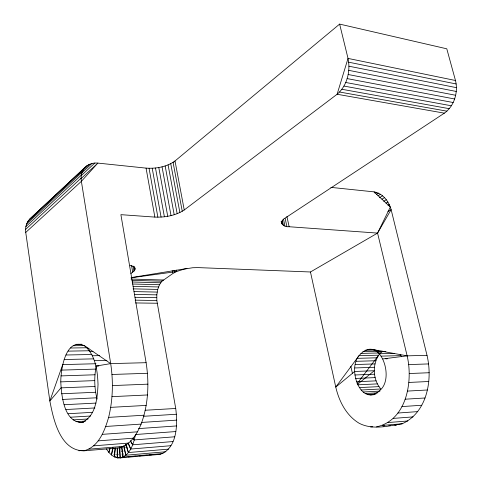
<?xml version="1.0" encoding="UTF-8"?>
<svg xmlns="http://www.w3.org/2000/svg" width="482" height="482" viewBox="0 0 482 482"><rect width="100%" height="100%" fill="white"/><g stroke="black" fill="none" stroke-linecap="round" stroke-linejoin="round"><path stroke-width="0.72" d="M83.253 422.377C64.082 423.786 61.431 395.559 60.78 381.871C60.768 369.628 65.522 336.767 84.681 345.883L110.691 363.615L146.112 362.687C149.324 383.142 148.378 404.567 141.124 424.094C136.894 434.258 130.261 445.543 118.626 447.977L83.874 450.821C60.099 450.821 53.363 419.334 49.857 401.006L25.739 232.426C25.094 227.841 26.209 222.925 29.372 219.443L84.904 167.543C88.17 164.013 93.165 162.609 97.864 163.097L146.058 168.116C156.06 168.802 166.784 166.977 175.014 160.97L339.629 24.1L446.79 48.809L455.478 80.494C458.388 92.213 454.363 105.998 444.362 113.156L285.458 217.876C278.204 221.413 282.627 227.402 289.134 226.739L377.569 233.089L391.125 209.622C388.932 201.482 382.816 193.324 374.08 191.872L330.857 187.371M97.111 399.09C94.345 388.468 94.008 377.171 96.183 366.41M83.874 450.821C98.726 447.043 104.751 430.589 108.613 417.382C112.939 399.831 113.378 381.461 110.691 363.615L81.368 181.316C80.608 176.502 81.579 171.249 84.904 167.543M106.383 448.887C109.318 453.646 114.077 458.539 120.163 457.9L160.06 454.369C177.659 448.29 177.683 423.78 175.725 408.477L156.831 300.503L156.819 294.857L157.735 289.423L159.5 284.723L161.946 281.211L172.749 273.589L176.46 271.595L184.106 269.119L192.661 267.739L197.903 267.6L310.462 271.981L377.569 233.089L390.33 207.031L374.08 191.872M146.112 362.687L120.892 214.665L154.867 217.099C164.995 217.478 175.683 215.659 184.245 209.971L337.105 94.255C347.215 85.736 350.703 71.047 348.022 58.412L339.629 24.1M362.874 351.589L382.527 351.155L378.653 355.18L359.018 355.674C346.799 369.736 361.898 410.158 381.485 388.829C394.318 374.701 378.545 333.399 359.018 355.674L335.767 387.07C339.027 401.253 346.251 415.478 359.066 423.208C372.321 430.197 388.209 426.106 402.163 423.786C427.281 412.459 432.848 379.732 427.01 355.33L391.125 209.622L387.889 211.55M357.078 383.738L378.653 355.18C372.146 365.314 372.99 379.792 380.81 388.992L361.145 390.016M376.532 426.871C406.681 420.232 413.188 381.503 407.139 355.849L377.569 233.089M119.434 457.647L117.216 457.84L117.729 448.206M115.8 456.737L114.3 456.864L115.011 447.929M114.3 456.864L115.499 448.073M112.686 447.7L111.481 455.008L113.162 447.694M119.337 447.495L120.163 457.9C130.303 455.357 133.653 443.554 135.466 434.529L175.785 431.553M109.775 448.7L108.824 452.321L110.029 448.766M130.869 273.541L133.942 271.161L135.117 269.095L134.436 267.257L133.406 266.486L130.068 265.323M173.454 162.579L175.014 160.97L184.245 209.971M86.941 165.73L29.372 219.443M27.769 221.557L83.266 169.748M82.765 170.465L89.315 164.356M26.582 223.979L82.067 172.297M81.036 173.628L91.972 163.446M25.829 226.642L81.338 175.123M81.145 175.737L94.852 163.024M25.546 229.48L81.103 178.153M80.825 178.828L97.864 163.097L81.368 181.316L25.739 232.426M357.59 384.256L374.309 370.73L354.692 371.465L335.767 387.07L310.462 271.981M374.912 193.077L376.177 192.288M376.418 194.276L378.322 193.095M377.912 195.849L380.455 194.282M379.346 197.759L382.521 195.806M381.937 199.193L384.479 197.632M383.732 201.277L386.281 199.723M385.968 203.181L387.877 202.024M387.95 205.254L389.239 204.476M162.012 280.657L163.356 280.012L131.074 279.054M81.777 422.473C95.96 416.575 97.358 397.909 98.027 384.558C97.557 370.989 95.617 355.246 84.681 345.883M110.691 363.615L95.882 366.079L98.864 366.001M131.676 277.512L186.956 268.516M131.014 277.813L176.46 271.595L176.195 270.125M382.841 358.927L407.139 355.849L427.01 355.33M121.422 446.85L123.049 457.026L163.037 453.508M122.38 457.388L124.591 457.189M128.278 456.864L130.489 456.671M133.442 456.412L135.653 456.213M139.34 455.888L140.81 455.761M144.498 455.436L146.709 455.237M149.661 454.978L151.872 454.785M155.559 454.46L160.06 454.369M123.513 445.916L125.82 455.231L165.886 451.748M125.525 444.326L128.393 452.556L168.537 449.128M113.722 454.815L115.222 454.689M116.716 454.556L118.21 454.43M121.952 454.11L123.446 453.978M127.905 443.121L130.706 449.049L170.905 445.705M121.506 451.254L123 451.128M78.837 450.772L83.253 450.411M370.598 426.98L372.791 426.799M377.177 426.443L378.641 426.323M383.021 425.968L384.485 425.847M388.872 425.486L390.33 425.371M119.048 447.85L122.024 447.609M125.748 447.302L127.236 447.182M130.267 440.994L132.689 444.802L172.942 441.56M88.869 449.176L123.766 446.35M382.377 425.389L402.163 423.786M93.683 445.844L128.712 443.072M387.986 422.551L407.796 420.985M132.821 438.252L134.291 439.921L174.586 436.806M98.189 440.867L133.345 438.192M393.204 418.406L413.038 416.894M102.256 434.36L137.521 431.818M397.885 413.044L417.737 411.61M138.418 428.606L176.514 425.943M105.769 426.468L141.124 424.094M401.91 406.585L421.774 405.254M141.642 422.443L176.749 420.123M78.849 422.569L83.356 422.286M108.613 417.382L144.04 415.213M405.145 399.204L425.016 397.987M73.144 419.9L88.098 418.978M143.63 416.285L176.484 414.249M75.945 421.702L85.694 421.087M70.505 417.213L90.64 416.014M145.13 410.254L175.725 408.477M370.315 394.915L373.966 394.704M68.089 413.731L92.646 412.321M65.95 409.531L94.912 407.953M110.715 407.356L146.185 405.41M407.495 391.083L427.377 389.992M365.483 393.499L377.876 392.818M367.862 394.481L375.888 394.029M363.223 391.999L379.985 391.095M64.136 404.729L96.008 403.085M359.289 387.606L378.942 386.624M357.71 384.829L377.352 383.889M111.999 396.662L147.492 394.963M408.905 382.449L428.787 381.497M62.684 399.433L96.731 397.795M61.63 393.77L95.641 392.258M356.433 381.75L376.068 380.858M355.493 378.442L375.123 377.605M354.909 374.984L374.532 374.201M112.427 385.594L147.92 384.154M409.314 373.532L429.197 372.725M94.972 386.486L60.991 387.871L49.857 401.006L62.72 364.603L95.99 363.735M60.78 381.871L94.749 380.617M354.848 367.953L374.466 367.278M61.003 375.9L94.972 374.773M111.987 374.478L147.456 373.291M408.724 364.585L428.594 363.922M355.373 364.543L374.996 363.916M356.258 361.307L375.888 360.735M61.654 370.104L95.641 369.098M385.769 358.843L387.233 358.801M357.481 358.331L377.117 357.795M381.178 356.132L400.934 355.62L401.602 356.722M64.178 359.53L93.785 358.855M360.825 353.408L380.473 352.951M94.285 360.626L106.926 360.325M379.25 353.746L394.601 353.378M374.785 350.408L378.436 350.33M377.099 351.818L385.865 351.625M65.998 355.005L91.942 354.487M367.465 349.462L373.297 349.348M92.303 355.77L99.726 355.614M365.103 350.263L376.026 350.034M394.8 425.281L396.294 425.251M90.001 351.631L92.96 351.577M68.137 351.131L89.676 350.751M70.553 348.01L86.929 347.751M87.435 348.311L88.917 348.287M75.993 344.329L81.976 344.25M73.192 345.721L84.38 345.558M135.496 302.943L157.186 303.244M135.147 300.166L156.831 300.503M135.026 297.304L156.704 297.683M134.394 294.418L156.819 294.857M133.99 291.586L157.162 292.08M133.056 288.857L157.735 289.423M133.08 286.32L158.518 286.953M132.544 284.019L159.5 284.723M131.948 280.349L161.946 281.211M132.176 282.006L160.651 282.795M444.362 113.156L337.105 94.255L348.022 58.412L455.478 80.494M339.593 92.032L446.91 111.161M341.901 89.278L449.272 108.685M372.369 349.534L407.139 355.849M343.961 86.067L451.375 105.781M345.721 82.476L453.17 102.515M347.13 78.59L454.61 98.985M348.155 74.511L455.653 95.267M348.769 70.348L456.273 91.46M348.956 66.209L456.454 87.664M348.703 62.196L456.183 83.976M400.156 354.68L400.934 355.62M133.014 438.114L134.291 439.921M130.61 440.825L132.689 444.802M128.537 443.464L130.706 449.049M126.001 444.012L128.393 452.556M350.836 366.368L352.481 373.683M286.911 216.472L289.134 226.739M285.139 218.394L286.886 226.474M283.543 219.4L284.97 226.028M282.344 220.328L283.44 225.407M281.705 221.726L282.325 224.636M281.175 221.22L281.669 223.72M173.074 162.374L182.256 211.291M124.031 445.748L125.82 455.231M170.742 163.693L179.876 212.538M168.085 164.892L177.171 213.683M165.157 165.941L174.195 214.701M162.036 166.826L171.02 215.575M158.789 167.513L167.73 216.273M155.487 168.001L164.392 216.786M174.026 270.366L174.43 272.577M172.213 270.643L172.616 272.854M152.216 168.266L161.078 217.099M149.052 168.302L157.879 217.207M146.058 168.116L154.867 217.099M134.864 267.63L135.117 269.095M134.129 266.45L134.761 270.113M133.068 266.046L133.942 271.161M131.556 265.54L132.695 272.222M121.976 446.832L123.049 457.026M119.867 446.922L120.163 457.9M117.21 448.212L117.216 457.84"/></g></svg>
